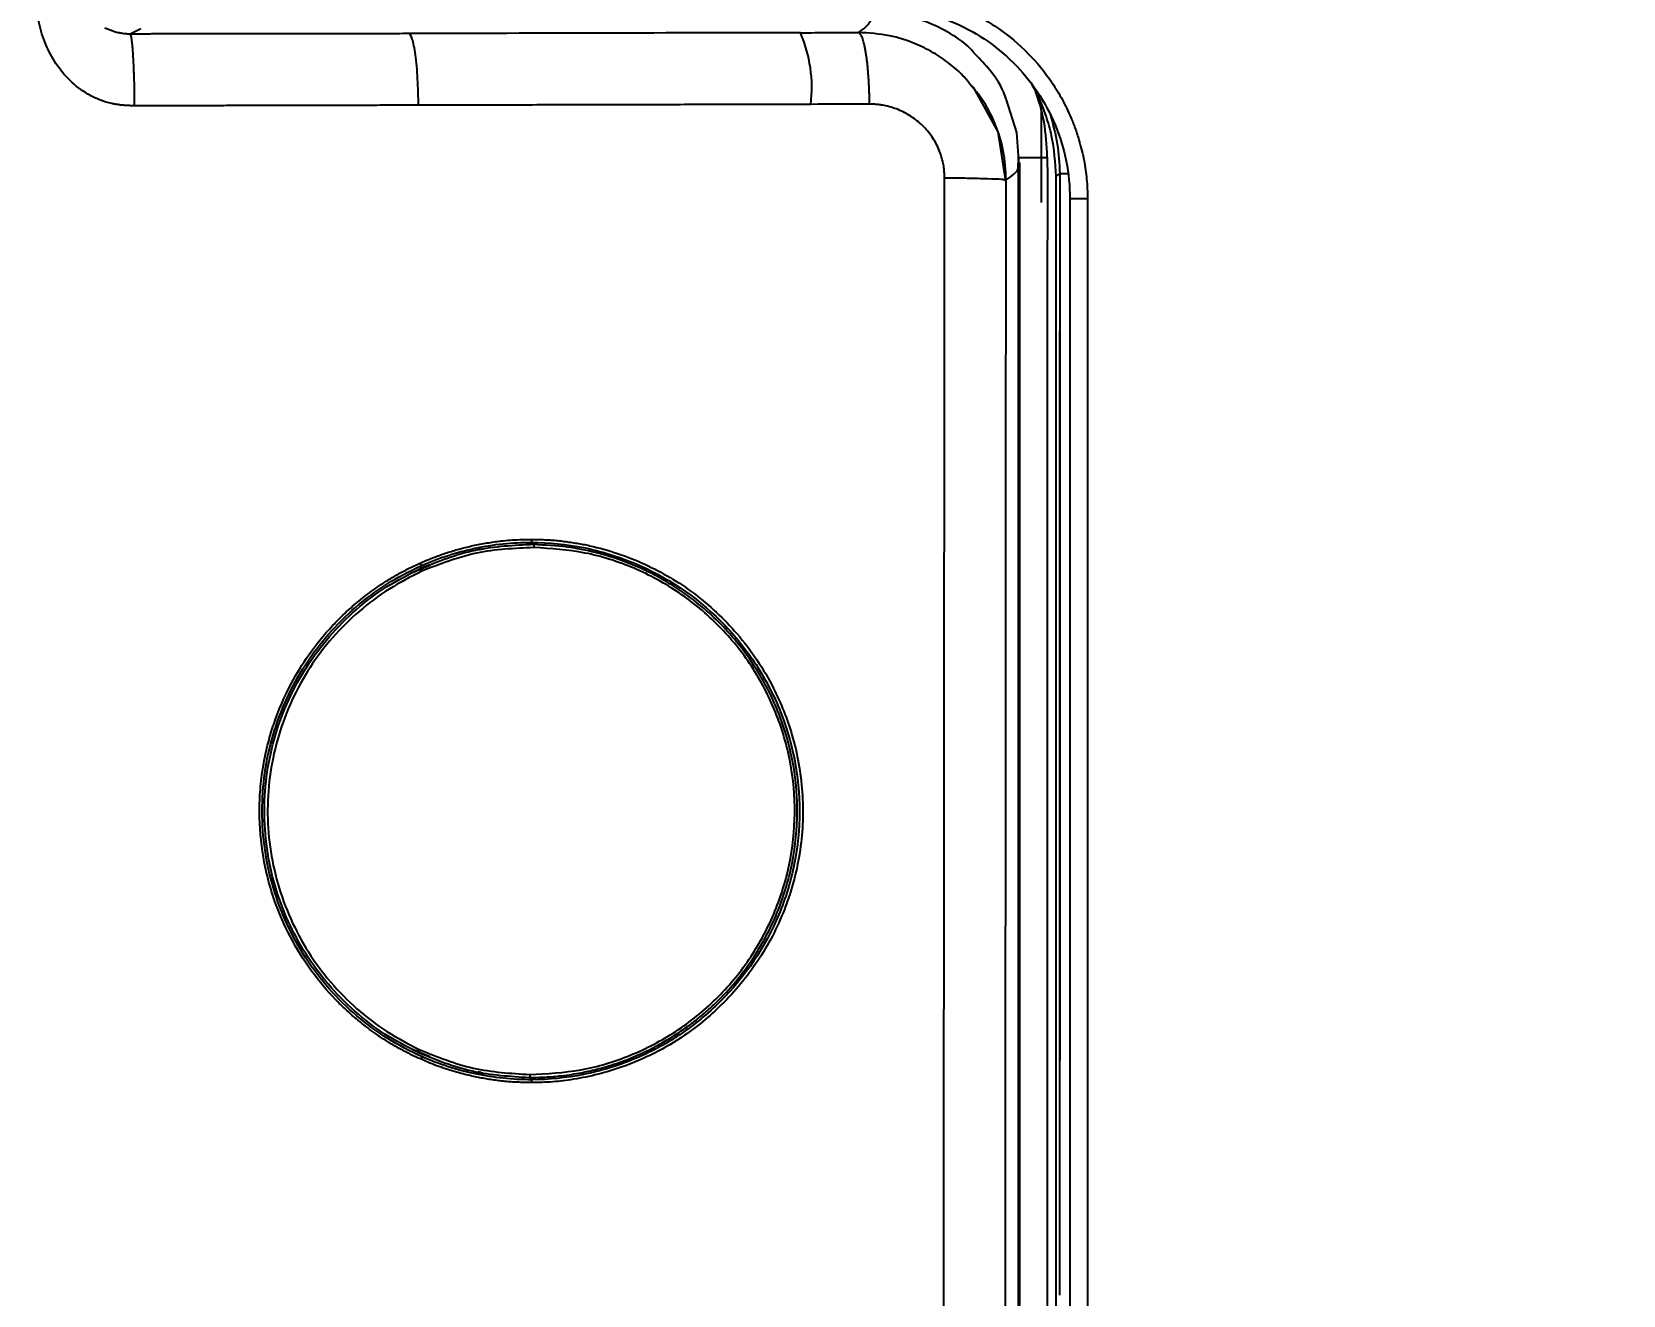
# Model space of a CAD drawing. Extents: x -4150 to 1921, y -105 to 2422.
# Drawn here: x -433.7 to -325.8, y 1704.1 to 1789.7 of the extents above; entities that cross this region are included whole.
import ezdxf

# ---------------------------------------------------------------- set-up
doc = ezdxf.new("R2010")
doc.units = 0
doc.header["$LTSCALE"] = 20
doc.header["$MEASUREMENT"] = 0
doc.layers.get('0').update_dxf_attribs({"linetype": 'CONTINUOUS'})
doc.layers.get('DEFPOINTS').update_dxf_attribs({"linetype": 'CONTINUOUS'})
doc.styles.get("Standard").update_dxf_attribs({"font": 'NanumGothic.ttf'})
doc.dimstyles.get("Standard").update_dxf_attribs({"dimtxt": 2.7, "dimasz": 2.5, "dimexe": 1.5, "dimexo": 1.5, "dimgap": 1.5, "dimtad": 1, "dimdec": 0, "dimlfac": 10, "dimzin": 0, "dimdsep": 46, "dimtxsty": 'Standard', "dimcen": 0, "dimclrt": 2, "dimadec": 0, "dimazin": 0, "dimtfac": 1, "dimtdec": 0, "dimtmove": 0, "dimatfit": 3, "dimfxl": 0, "dimtolj": 1, "dimtzin": 0, "dimarcsym": 0})

# ---------------------------------------------------------------- blocks, each defined once
blk = doc.blocks.new('*D14')
at = {"color": 3, "lineweight": -2}
for p, q in [((-693.82, 1823.73), (-693.82, 1946.81)), ((31.15, 1643.73), (31.15, 1946.81)), ((-669.82, 1940.81), (7.15, 1940.81))]:
    blk.add_line(p, q, dxfattribs=at)
at = {"color": 3}
for points in [[(-669.82, 1944.81), (-669.82, 1936.81), (-693.82, 1940.81)], [(7.15, 1944.81), (7.15, 1936.81), (31.15, 1940.81)]]:
    blk.add_solid(points, dxfattribs=at)
at = {"layer": 'DEFPOINTS', "color": 0}
for p in [(31.15, 1940.81), (-693.82, 1821.93), (31.15, 1641.93)]:
    blk.add_point(p, dxfattribs=at)
at = {"color": 2, "insert": (-331.33, 1965.87), "char_height": 24, "attachment_point": 5}
blk.add_mtext('\\A1;725', dxfattribs=at)

msp = doc.modelspace()

# ---------------------------------------------------------------- linework, layer by layer
for p, q in [((-426.3, 1789.94), (-427.02, 1789.58)), ((-365.24, 1778.17), (-365.24, 1784.8)), ((-366.72, 1502.97), (-366.72, 1780.88)), ((-364.25, 1779.94), (-364.01, 1780.13)), ((-364.25, 1503.91), (-364.25, 1779.94))]:
    msp.add_line(p, q)
at = {"flags": 128}
for points in [[(-367.67, 1779.62), (-368.19, 1782.96), (-369.83, 1785.95), (-370, 1786.1)], [(-366.76, 1780.69), (-366.92, 1782.92), (-367.61, 1785.12)], [(-364, 1780.13), (-364, 1772.02), (-364, 1764.77), (-364, 1758.38), (-364, 1752.85), (-364, 1748.18), (-364.01, 1744.3), (-364.01, 1740.52), (-364.01, 1736.05), (-364.01, 1731.5), (-364.01, 1726.85), (-364.01, 1721.46), (-364.02, 1718.54)]]:
    msp.add_lwpolyline(points, dxfattribs=at)
msp.add_arc((-390.22, 1785.93), 9.41, 353.216, 23.436)
for points, knots in [([(-426.71, 1784.73), (-426.81, 1784.73), (-426.99, 1784.73), (-427.27, 1784.74), (-427.53, 1784.76), (-427.79, 1784.79), (-428.03, 1784.83), (-428.31, 1784.88), (-428.64, 1784.97), (-429.13, 1785.14), (-429.95, 1785.51), (-430.99, 1786.26), (-431.98, 1787.4), (-432.71, 1788.71), (-433.1, 1789.89), (-433.3, 1790.88), (-433.4, 1791.62), (-433.44, 1792.26), (-433.47, 1792.7), (-433.48, 1792.95), (-433.48, 1793.08), (-433.48, 1793.14)], [0, 0, 0, 0, 0.02347, 0.046107, 0.067935, 0.088981, 0.109276, 0.128852, 0.160506, 0.192967, 0.256618, 0.382284, 0.506345, 0.626599, 0.752187, 0.811846, 0.87566, 0.937769, 0.968886, 0.985061, 1, 1, 1, 1]), ([(-376.16, 1792.46), (-376.04, 1792.45), (-375.79, 1792.45), (-375.43, 1792.44), (-375.06, 1792.41), (-374.58, 1792.37), (-373.98, 1792.29), (-373.04, 1792.12), (-371.88, 1791.81), (-370.55, 1791.31), (-369.3, 1790.7), (-367.79, 1789.75), (-366.11, 1788.34), (-364.72, 1786.65), (-363.81, 1785.14), (-363.3, 1784.08), (-362.93, 1783.14), (-362.69, 1782.38), (-362.5, 1781.67), (-362.36, 1781.02), (-362.25, 1780.37), (-362.18, 1779.74), (-362.13, 1779.1), (-362.13, 1778.67), (-362.13, 1778.45)], [0, 0, 0, 0, 0.016779, 0.0335448, 0.0503087, 0.0670817, 0.1002092, 0.1329445, 0.1980347, 0.2639917, 0.327346, 0.3884425, 0.5071814, 0.6249355, 0.6852107, 0.7459184, 0.7842405, 0.8224857, 0.8535738, 0.8842677, 0.91303, 0.9418636, 0.9708325, 1, 1, 1, 1]), ([(-377.66, 1789.69), (-377.61, 1789.72), (-377.52, 1789.78), (-377.39, 1789.87), (-377.27, 1789.96), (-377.17, 1790.05), (-377.08, 1790.14), (-376.99, 1790.23), (-376.92, 1790.32), (-376.86, 1790.41), (-376.81, 1790.51), (-376.77, 1790.6), (-376.74, 1790.69), (-376.72, 1790.78), (-376.72, 1790.87), (-376.72, 1790.96), (-376.73, 1791.02), (-376.74, 1791.05)], [0, 0, 0, 0, 0.066671, 0.13334, 0.200008, 0.266674, 0.333339, 0.400004, 0.466668, 0.533332, 0.599996, 0.666661, 0.733326, 0.799992, 0.86666, 0.933329, 1, 1, 1, 1]), ([(-369.73, 1788.22), (-369.85, 1788.35), (-370.42, 1789), (-371.65, 1789.79), (-373.34, 1790.58), (-375.05, 1791), (-376.17, 1791.03), (-376.74, 1791.05)], [0, 0, 0, 0, 0.057482, 0.28479, 0.518682, 0.758029, 1, 1, 1, 1]), ([(-376.32, 1791.42), (-375.47, 1791.42), (-374.62, 1791.34), (-372.97, 1791.01), (-372.15, 1790.77), (-369.8, 1789.8), (-368.36, 1788.85), (-365.95, 1786.45), (-364.98, 1785.01), (-363.99, 1782.64), (-363.74, 1781.82), (-363.4, 1780.14), (-363.32, 1779.28), (-363.32, 1778.43)], [0, 0, 0, 0, 0.125, 0.125, 0.25, 0.25, 0.5, 0.5, 0.75, 0.75, 0.875, 0.875, 1, 1, 1, 1]), ([(-427.02, 1789.58), (-427.07, 1789.58), (-427.19, 1789.59), (-427.4, 1789.6), (-427.59, 1789.63), (-427.78, 1789.66), (-427.92, 1789.7), (-428.07, 1789.74), (-428.23, 1789.79), (-428.46, 1789.88), (-428.64, 1789.96), (-428.74, 1790.01)], [0, 0, 0, 0, 0.093004, 0.180363, 0.340691, 0.399093, 0.494879, 0.578352, 0.652783, 0.791638, 1, 1, 1, 1]), ([(-408.12, 1789.62), (-408.66, 1789.61), (-409.75, 1789.61), (-411.38, 1789.61), (-413.02, 1789.61), (-414.65, 1789.6), (-416.28, 1789.6), (-417.92, 1789.6), (-419.52, 1789.59), (-421.45, 1789.59), (-423.13, 1789.59), (-424.59, 1789.59), (-425.31, 1789.59), (-425.87, 1789.59), (-426.3, 1789.58), (-426.68, 1789.58), (-426.92, 1789.58), (-427.02, 1789.58)], [0, 0, 0, 0, 0.086585, 0.173169, 0.259753, 0.346338, 0.432922, 0.519506, 0.60609, 0.686092, 0.825965, 0.872184, 0.918408, 0.939882, 0.960527, 0.985442, 1, 1, 1, 1]), ([(-426.71, 1784.73), (-426.71, 1784.8), (-426.71, 1784.94), (-426.72, 1785.16), (-426.72, 1785.37), (-426.72, 1785.57), (-426.72, 1785.77), (-426.73, 1785.96), (-426.73, 1786.14), (-426.73, 1786.31), (-426.74, 1786.48), (-426.74, 1786.64), (-426.75, 1786.79), (-426.75, 1786.93), (-426.76, 1787.06), (-426.76, 1787.19), (-426.76, 1787.3), (-426.77, 1787.41), (-426.77, 1787.51), (-426.78, 1787.6), (-426.78, 1787.68), (-426.79, 1787.76), (-426.79, 1787.83), (-426.79, 1787.89), (-426.8, 1787.94), (-426.8, 1787.99), (-426.8, 1788.03), (-426.8, 1788.07), (-426.8, 1788.1), (-426.81, 1788.12), (-426.81, 1788.25), (-426.83, 1788.48), (-426.85, 1788.77), (-426.88, 1789.02), (-426.91, 1789.22), (-426.93, 1789.38), (-426.96, 1789.49), (-426.99, 1789.56), (-427.01, 1789.58), (-427.02, 1789.58)], [0, 0, 0, 0, 0.028636, 0.0568132, 0.0844715, 0.1115535, 0.1380046, 0.1637735, 0.1888124, 0.2130771, 0.236527, 0.2591253, 0.2808389, 0.3016383, 0.3214971, 0.3403927, 0.3583053, 0.3752179, 0.3911163, 0.4059884, 0.4198244, 0.4326165, 0.4443581, 0.4550445, 0.4646718, 0.4732371, 0.4807386, 0.4871748, 0.4925448, 0.496848, 0.5000841, 0.5654352, 0.6305472, 0.6951037, 0.7588045, 0.8213732, 0.8825637, 0.9421642, 1, 1, 1, 1]), ([(-407.47, 1784.76), (-407.48, 1785.33), (-407.5, 1785.95), (-407.56, 1787.13), (-407.61, 1787.7), (-407.74, 1788.64), (-407.81, 1789.01), (-407.97, 1789.49), (-408.04, 1789.61), (-408.12, 1789.62)], [0, 0, 0, 0, 0.25, 0.25, 0.5, 0.5, 0.75, 0.75, 1, 1, 1, 1]), ([(-381.58, 1789.68), (-380.93, 1789.68), (-379.62, 1789.68), (-378.31, 1789.69), (-377.66, 1789.69)], [0, 0, 0, 0, 0.49989, 1, 1, 1, 1]), ([(-376.9, 1784.83), (-376.9, 1784.91), (-376.9, 1785.07), (-376.9, 1785.31), (-376.91, 1785.56), (-376.92, 1785.82), (-376.93, 1786.1), (-376.95, 1786.38), (-376.96, 1786.66), (-376.99, 1786.95), (-377.01, 1787.25), (-377.04, 1787.54), (-377.07, 1787.82), (-377.11, 1788.1), (-377.15, 1788.37), (-377.2, 1788.62), (-377.25, 1788.85), (-377.3, 1789.06), (-377.35, 1789.25), (-377.41, 1789.4), (-377.47, 1789.52), (-377.53, 1789.61), (-377.59, 1789.67), (-377.63, 1789.68), (-377.66, 1789.69)], [0, 0, 0, 0, 0.030182, 0.062004, 0.095501, 0.130701, 0.167623, 0.206275, 0.246652, 0.288734, 0.332484, 0.377846, 0.424745, 0.473081, 0.522735, 0.573565, 0.62541, 0.678087, 0.731399, 0.785138, 0.839086, 0.893024, 0.946732, 1, 1, 1, 1]), ([(-370.01, 1786.09), (-370.19, 1786.32), (-370.62, 1786.88), (-371.5, 1787.61), (-372.58, 1788.36), (-373.93, 1789.02), (-375.63, 1789.57), (-376.94, 1789.65), (-377.66, 1789.69)], [0, 0, 0, 0, 0.099824, 0.242002, 0.391807, 0.549224, 0.756138, 1, 1, 1, 1]), ([(-367.61, 1785.12), (-367.64, 1785.2), (-367.89, 1785.98), (-368.62, 1787.07), (-369.39, 1787.87), (-369.73, 1788.22)], [0, 0, 0, 0, 0.063528, 0.593535, 1, 1, 1, 1]), ([(-364.25, 1779.94), (-364.31, 1780.87), (-364.4, 1782.28), (-364.92, 1784.06), (-365.39, 1785.27), (-365.78, 1785.97), (-365.95, 1786.28)], [0, 0, 0, 0, 0.4068771, 0.6172451, 0.8339131, 1, 1, 1, 1]), ([(-367.64, 1779.7), (-367.68, 1780.36), (-367.75, 1781.66), (-368.35, 1783.53), (-369.1, 1785.04), (-369.77, 1785.8), (-370.01, 1786.09)], [0, 0, 0, 0, 0.280972, 0.562701, 0.839099, 1, 1, 1, 1]), ([(-364.85, 1781.23), (-364.89, 1782.04), (-364.97, 1783.65), (-365.45, 1785.14), (-365.69, 1785.88)], [0, 0, 0, 0, 0.502872, 1, 1, 1, 1]), ([(-407.47, 1784.76), (-408.04, 1784.76), (-409.21, 1784.76), (-411, 1784.75), (-412.89, 1784.75), (-414.88, 1784.74), (-416.97, 1784.74), (-418.91, 1784.74), (-420.69, 1784.73), (-422, 1784.73), (-422.89, 1784.73), (-423.41, 1784.73), (-423.8, 1784.73), (-424.25, 1784.73), (-424.69, 1784.73), (-425.14, 1784.73), (-425.56, 1784.73), (-425.99, 1784.73), (-426.37, 1784.72), (-426.62, 1784.73), (-426.71, 1784.73)], [0, 0, 0, 0, 0.088598, 0.182162, 0.280693, 0.384191, 0.492656, 0.606087, 0.687348, 0.768609, 0.810431, 0.825962, 0.849071, 0.872181, 0.895292, 0.918403, 0.941658, 0.960525, 0.985441, 1, 1, 1, 1]), ([(-380.87, 1784.82), (-382.29, 1784.82), (-385.15, 1784.81), (-389.47, 1784.8), (-393.87, 1784.79), (-398.34, 1784.78), (-402.88, 1784.77), (-405.94, 1784.76), (-407.47, 1784.76)], [0, 0, 0, 0, 0.1599723, 0.3226224, 0.4879502, 0.6559557, 0.826639, 1, 1, 1, 1]), ([(-371.81, 1779.84), (-371.81, 1779.91), (-371.82, 1780.04), (-371.83, 1780.24), (-371.85, 1780.43), (-371.87, 1780.63), (-371.93, 1780.92), (-372.03, 1781.3), (-372.19, 1781.77), (-372.41, 1782.21), (-372.75, 1782.78), (-373.29, 1783.41), (-373.94, 1783.93), (-374.51, 1784.26), (-374.96, 1784.47), (-375.43, 1784.63), (-375.86, 1784.74), (-376.24, 1784.8), (-376.57, 1784.83), (-376.79, 1784.83), (-376.9, 1784.83)], [0, 0, 0, 0, 0.024948, 0.049791, 0.07457, 0.099325, 0.124097, 0.186083, 0.248228, 0.310324, 0.372605, 0.4972, 0.622232, 0.684939, 0.747839, 0.81074, 0.873794, 0.915845, 0.957857, 1, 1, 1, 1]), ([(-364.64, 1784.09), (-364.46, 1783.45), (-364.1, 1782.19), (-364.04, 1780.81), (-364.01, 1780.13)], [0, 0, 0, 0, 0.506638, 1, 1, 1, 1]), ([(-366.8, 1781.23), (-366.79, 1781.23), (-366.79, 1781.22), (-366.78, 1781.22), (-366.76, 1781.22), (-366.72, 1781.22), (-366.68, 1781.22), (-366.62, 1781.22), (-366.55, 1781.22), (-366.48, 1781.22), (-366.39, 1781.22), (-366.29, 1781.22), (-366.19, 1781.22), (-366.07, 1781.22), (-365.94, 1781.22), (-365.81, 1781.22), (-365.67, 1781.22), (-365.52, 1781.22), (-365.36, 1781.22), (-365.2, 1781.22), (-365.03, 1781.22), (-364.91, 1781.23), (-364.85, 1781.23)], [0, 0, 0, 0, 0.048465, 0.097392, 0.146738, 0.196457, 0.2465, 0.296818, 0.347359, 0.398069, 0.448894, 0.49978, 0.55067, 0.601509, 0.652242, 0.702815, 0.753174, 0.803266, 0.853043, 0.902454, 0.951455, 1, 1, 1, 1]), ([(-364.85, 1781.23), (-364.85, 1780.83), (-364.84, 1779.97), (-364.84, 1778.58), (-364.84, 1777), (-364.85, 1775.1), (-364.86, 1772.39), (-364.86, 1767.94), (-364.85, 1761.93), (-364.85, 1748.77), (-364.85, 1734.91), (-364.85, 1707.44), (-364.85, 1672.51), (-364.85, 1628.4), (-364.85, 1588.02), (-364.85, 1559.07), (-364.85, 1537.81), (-364.85, 1526.86), (-364.85, 1518.52), (-364.85, 1513.89), (-364.85, 1510.23), (-364.84, 1507.52), (-364.84, 1504.94), (-364.85, 1503.3), (-364.85, 1502.62)], [0, 0, 0, 0, 0.004277, 0.00926, 0.014948, 0.021342, 0.029684, 0.04411, 0.069247, 0.094386, 0.185853, 0.218476, 0.390216, 0.561956, 0.693497, 0.825038, 0.87369, 0.922341, 0.942955, 0.963568, 0.972218, 0.982372, 0.992751, 1, 1, 1, 1]), ([(-371.81, 1504.01), (-371.82, 1506.42), (-371.82, 1511.25), (-371.82, 1518.49), (-371.83, 1525.73), (-371.84, 1532.98), (-371.84, 1540.22), (-371.84, 1547.47), (-371.85, 1554.73), (-371.85, 1561.98), (-371.86, 1569.24), (-371.86, 1576.5), (-371.86, 1583.76), (-371.86, 1591.02), (-371.87, 1598.29), (-371.87, 1605.55), (-371.87, 1612.82), (-371.87, 1620.1), (-371.87, 1627.37), (-371.87, 1634.65), (-371.87, 1644.11), (-371.87, 1655.75), (-371.87, 1669.57), (-371.87, 1683.38), (-371.86, 1697.19), (-371.86, 1710.98), (-371.85, 1724.77), (-371.84, 1738.55), (-371.83, 1752.32), (-371.82, 1766.08), (-371.82, 1775.26), (-371.81, 1779.84)], [0, 0, 0, 0, 0.026247, 0.052502, 0.078764, 0.105034, 0.131312, 0.157597, 0.18389, 0.210191, 0.236499, 0.262814, 0.289138, 0.315469, 0.341808, 0.368154, 0.394508, 0.420869, 0.447239, 0.473616, 0.5, 0.550122, 0.600218, 0.650286, 0.700326, 0.75034, 0.800326, 0.850285, 0.900217, 0.950122, 1, 1, 1, 1]), ([(-371.81, 1779.84), (-371.28, 1779.84), (-370.18, 1779.83), (-368.83, 1779.79), (-367.92, 1779.76), (-367.78, 1779.73), (-367.72, 1779.71)], [0, 0, 0, 0, 0.252028, 0.523317, 0.798546, 1, 1, 1, 1]), ([(-367.64, 1779.7), (-367.27, 1779.96), (-366.8, 1780.28), (-366.82, 1780.61), (-366.82, 1780.68)], [0, 0, 0, 0, 0.778923, 1, 1, 1, 1]), ([(-364.01, 1780.13), (-364.01, 1778.82), (-364.01, 1775.76), (-364.01, 1769.61), (-364.02, 1758.51), (-364.02, 1742.75), (-364.03, 1726.84), (-364.03, 1715.45), (-364.03, 1708.93), (-364.03, 1705.65), (-364.03, 1704.1)], [0, 0, 0, 0, 0.051755, 0.120639, 0.242509, 0.489917, 0.742367, 0.870539, 0.939121, 1, 1, 1, 1]), ([(-363.49, 1780.12), (-363.53, 1780.12), (-363.73, 1780.12), (-363.94, 1780.12), (-363.99, 1780.13), (-364.01, 1780.13)], [0, 0, 0, 0, 0.143743, 0.570468, 1, 1, 1, 1]), ([(-363.32, 1778.43), (-363.32, 1778.43), (-363.28, 1778.43), (-363.14, 1778.44), (-363.05, 1778.44), (-362.86, 1778.45), (-362.73, 1778.45), (-362.45, 1778.45), (-362.28, 1778.45), (-362.13, 1778.45)], [0, 0, 0, 0, 0.25, 0.25, 0.5, 0.5, 0.75, 0.75, 1, 1, 1, 1]), ([(-362.13, 1778.45), (-362.13, 1776.07), (-362.13, 1771.3), (-362.13, 1764.14), (-362.13, 1756.98), (-362.13, 1749.82), (-362.13, 1742.65), (-362.13, 1735.48), (-362.13, 1728.31), (-362.13, 1721.13), (-362.13, 1713.95), (-362.13, 1706.76), (-362.13, 1699.57), (-362.13, 1692.38), (-362.13, 1685.18), (-362.13, 1677.98), (-362.13, 1670.78), (-362.13, 1663.57), (-362.13, 1656.36), (-362.13, 1649.14), (-362.13, 1639.76), (-362.13, 1628.22), (-362.13, 1614.52), (-362.13, 1600.83), (-362.13, 1587.16), (-362.13, 1573.5), (-362.13, 1559.85), (-362.13, 1546.22), (-362.13, 1532.6), (-362.13, 1518.99), (-362.13, 1509.93), (-362.13, 1505.4)], [0, 0, 0, 0, 0.0262, 0.052412, 0.078638, 0.104876, 0.131127, 0.157392, 0.183669, 0.209959, 0.236261, 0.262577, 0.288906, 0.315247, 0.341602, 0.367969, 0.394349, 0.420742, 0.447148, 0.473567, 0.499999, 0.550207, 0.600369, 0.650485, 0.700554, 0.750577, 0.800554, 0.850485, 0.900369, 0.950208, 1, 1, 1, 1]), ([(-407.37, 1753.72), (-407.24, 1753.78), (-406.97, 1753.9), (-406.57, 1754.06), (-406.17, 1754.21), (-405.76, 1754.36), (-405.35, 1754.49), (-404.93, 1754.62), (-404.51, 1754.73), (-404.09, 1754.84), (-403.49, 1754.97), (-402.71, 1755.12), (-401.85, 1755.23), (-401.09, 1755.3), (-400.44, 1755.33), (-400.01, 1755.33), (-399.79, 1755.33)], [0, 0, 0, 0, 0.055704, 0.111302, 0.166824, 0.222301, 0.277764, 0.333243, 0.388769, 0.444371, 0.500081, 0.625009, 0.750043, 0.833299, 0.916584, 1, 1, 1, 1]), ([(-399.68, 1754.98), (-401, 1754.92), (-403.65, 1754.8), (-406.12, 1753.83), (-407.36, 1753.35)], [0, 0, 0, 0, 0.5, 1, 1, 1, 1]), ([(-407.32, 1753.53), (-406.14, 1754.06), (-404.91, 1754.46), (-402.39, 1755), (-401.1, 1755.13), (-399.82, 1755.13)], [0, 0, 0, 0, 0.5, 0.5, 1, 1, 1, 1]), ([(-399.95, 1718.86), (-399.65, 1718.86), (-398.97, 1718.87), (-397.85, 1718.96), (-396.69, 1719.12), (-395.69, 1719.34), (-394.66, 1719.61), (-393.56, 1719.97), (-392.31, 1720.49), (-391.23, 1721.04), (-390.26, 1721.61), (-389.38, 1722.2), (-388.56, 1722.81), (-387.81, 1723.45), (-386.42, 1724.76), (-384.67, 1726.92), (-383, 1730.12), (-382.03, 1733.44), (-381.71, 1736.67), (-381.94, 1739.74), (-382.66, 1742.71), (-383.94, 1745.67), (-385.87, 1748.52), (-388.45, 1751.09), (-391.1, 1752.81), (-393.51, 1753.87), (-395.42, 1754.46), (-397.5, 1754.88), (-398.91, 1754.94), (-399.68, 1754.98)], [0, 0, 0, 0, 0.016216, 0.03597, 0.059816, 0.078921, 0.089855, 0.116619, 0.140616, 0.161826, 0.181272, 0.200052, 0.218164, 0.235611, 0.252498, 0.319399, 0.381987, 0.442201, 0.501023, 0.552423, 0.603908, 0.661785, 0.721338, 0.784812, 0.853293, 0.887627, 0.924823, 0.959078, 1, 1, 1, 1]), ([(-399.82, 1755.13), (-399.81, 1755.13), (-399.8, 1755.15), (-399.79, 1755.23), (-399.79, 1755.29), (-399.79, 1755.33)], [0, 0, 0, 0, 0.5, 0.5, 1, 1, 1, 1]), ([(-399.82, 1755.13), (-398.63, 1755.13), (-397.44, 1755.01), (-395.12, 1754.54), (-393.98, 1754.19), (-390.69, 1752.83), (-388.67, 1751.48), (-386.14, 1748.95), (-385.38, 1748.03), (-384.05, 1746.04), (-383.49, 1744.98), (-382.12, 1741.67), (-381.64, 1739.28), (-381.65, 1735.69), (-381.77, 1734.49), (-382.24, 1732.15), (-382.59, 1731), (-383.97, 1727.7), (-385.33, 1725.69), (-387.86, 1723.17), (-388.78, 1722.42), (-390.75, 1721.1), (-391.8, 1720.54), (-393.99, 1719.64), (-395.13, 1719.29), (-397.45, 1718.83), (-398.63, 1718.71), (-399.82, 1718.71)], [0, 0, 0, 0, 0.0625, 0.0625, 0.125, 0.125, 0.25, 0.25, 0.3125, 0.3125, 0.375, 0.375, 0.5, 0.5, 0.5625, 0.5625, 0.625, 0.625, 0.75, 0.75, 0.8125, 0.8125, 0.875, 0.875, 0.9375, 0.9375, 1, 1, 1, 1]), ([(-399.79, 1755.33), (-399.64, 1755.33), (-399.35, 1755.33), (-398.91, 1755.31), (-398.47, 1755.29), (-398.03, 1755.25), (-397.6, 1755.2), (-397.16, 1755.14), (-396.73, 1755.07), (-396.3, 1755), (-395.37, 1754.8), (-393.96, 1754.41), (-392.13, 1753.68), (-390.39, 1752.77), (-388.76, 1751.68), (-387.24, 1750.4), (-385.8, 1748.9), (-384.49, 1747.19), (-383.17, 1744.92), (-381.99, 1741.94), (-381.32, 1738.22), (-381.45, 1734.71), (-382.01, 1732.14), (-382.64, 1730.27), (-383.34, 1728.65), (-384.31, 1726.95), (-385.45, 1725.38), (-386.69, 1723.99), (-388.03, 1722.76), (-389.59, 1721.57), (-391.46, 1720.46), (-393.44, 1719.62), (-395.29, 1719.05), (-396.63, 1718.78), (-397.66, 1718.63), (-398.37, 1718.56), (-399.08, 1718.52), (-399.55, 1718.51), (-399.79, 1718.51)], [0, 0, 0, 0, 0.00769, 0.015357, 0.023005, 0.030638, 0.038262, 0.04588, 0.053496, 0.061115, 0.068742, 0.102978, 0.13732, 0.171129, 0.204955, 0.239391, 0.273899, 0.312478, 0.351085, 0.409612, 0.477318, 0.545034, 0.590077, 0.613002, 0.647158, 0.681457, 0.71443, 0.747769, 0.778309, 0.808854, 0.85004, 0.891265, 0.920917, 0.950585, 0.962934, 0.975274, 0.987623, 1, 1, 1, 1]), ([(-399.68, 1754.98), (-399.67, 1754.98), (-399.67, 1754.97), (-399.66, 1754.95), (-399.66, 1754.92), (-399.66, 1754.89), (-399.65, 1754.85), (-399.65, 1754.81), (-399.65, 1754.78)], [0, 0, 0, 0, 0.2409916, 0.3702942, 0.502039, 0.6334709, 0.7619326, 1, 1, 1, 1]), ([(-399.65, 1754.78), (-400.96, 1754.72), (-403.58, 1754.61), (-406.03, 1753.65), (-407.25, 1753.17)], [0, 0, 0, 0, 0.500002, 1, 1, 1, 1]), ([(-399.93, 1719.06), (-398.76, 1719.12), (-396.44, 1719.24), (-393.08, 1720.27), (-389.97, 1721.89), (-387.24, 1724.09), (-384.98, 1726.79), (-383.29, 1729.88), (-382.23, 1733.25), (-381.85, 1736.76), (-382.17, 1740.28), (-383.17, 1743.67), (-384.81, 1746.8), (-387.03, 1749.54), (-389.73, 1751.8), (-392.82, 1753.47), (-396.17, 1754.55), (-398.49, 1754.71), (-399.65, 1754.78)], [0, 0, 0, 0, 0.06251, 0.125015, 0.187518, 0.25002, 0.31252, 0.375018, 0.437513, 0.500007, 0.5625, 0.624994, 0.687489, 0.749986, 0.812485, 0.874987, 0.93749, 1, 1, 1, 1]), ([(-407.29, 1720.09), (-407.42, 1720.15), (-407.68, 1720.26), (-408.07, 1720.45), (-408.45, 1720.65), (-408.82, 1720.85), (-409.2, 1721.07), (-409.82, 1721.44), (-410.66, 1722.01), (-411.6, 1722.75), (-412.41, 1723.46), (-413.46, 1724.49), (-414.8, 1726.09), (-416.2, 1728.34), (-417.16, 1730.54), (-417.7, 1732.37), (-418.12, 1734.36), (-418.29, 1736.35), (-418.21, 1738.4), (-418.01, 1739.99), (-417.7, 1741.45), (-417.13, 1743.37), (-416.26, 1745.38), (-414.89, 1747.62), (-413.63, 1749.17), (-412.48, 1750.32), (-411.6, 1751.1), (-410.65, 1751.84), (-409.74, 1752.46), (-408.9, 1752.96), (-408.15, 1753.36), (-407.63, 1753.6), (-407.37, 1753.72)], [0, 0, 0, 0, 0.010133, 0.020267, 0.030407, 0.040559, 0.050729, 0.060921, 0.091987, 0.122874, 0.145499, 0.168362, 0.226918, 0.292237, 0.355518, 0.395592, 0.426614, 0.499093, 0.535431, 0.571706, 0.611898, 0.641343, 0.712911, 0.76618, 0.826514, 0.854091, 0.881251, 0.910198, 0.939441, 0.959608, 0.97978, 1, 1, 1, 1]), ([(-407.24, 1720.27), (-408.83, 1720.97), (-410.32, 1721.91), (-412.98, 1724.17), (-414.15, 1725.49), (-416.06, 1728.42), (-416.8, 1730.03), (-417.81, 1733.39), (-418.06, 1735.14), (-418.07, 1738.64), (-417.82, 1740.39), (-416.83, 1743.75), (-416.09, 1745.36), (-414.19, 1748.29), (-413.03, 1749.61), (-410.39, 1751.88), (-408.9, 1752.82), (-407.32, 1753.53)], [0, 0, 0, 0, 0.125, 0.125, 0.25, 0.25, 0.375, 0.375, 0.5, 0.5, 0.625, 0.625, 0.75, 0.75, 0.875, 0.875, 1, 1, 1, 1]), ([(-407.53, 1720.57), (-408.28, 1720.96), (-409.79, 1721.74), (-411.82, 1723.31), (-413.63, 1725.14), (-415.15, 1727.2), (-416.36, 1729.45), (-417.25, 1731.84), (-417.8, 1734.38), (-417.98, 1736.98), (-417.78, 1739.57), (-417.23, 1742.08), (-416.32, 1744.49), (-415.08, 1746.74), (-413.54, 1748.8), (-411.73, 1750.61), (-409.67, 1752.18), (-408.13, 1752.96), (-407.36, 1753.35)], [0, 0, 0, 0, 0.062153, 0.124491, 0.18703, 0.249786, 0.310581, 0.372406, 0.435272, 0.499192, 0.561671, 0.624132, 0.686587, 0.749043, 0.811084, 0.873585, 0.936554, 1, 1, 1, 1]), ([(-407.25, 1753.17), (-408, 1752.79), (-409.5, 1752.03), (-411.53, 1750.49), (-413.34, 1748.71), (-414.87, 1746.68), (-416.1, 1744.45), (-417, 1742.06), (-417.56, 1739.57), (-417.76, 1737.03), (-417.59, 1734.48), (-417.06, 1731.99), (-416.19, 1729.59), (-414.98, 1727.34), (-413.47, 1725.29), (-411.68, 1723.48), (-409.66, 1721.92), (-408.17, 1721.14), (-407.42, 1720.75)], [0, 0, 0, 0, 0.06252, 0.125028, 0.187534, 0.250035, 0.312531, 0.375024, 0.437515, 0.500004, 0.562493, 0.624983, 0.687475, 0.749971, 0.81247, 0.874974, 0.937481, 1, 1, 1, 1]), ([(-407.37, 1753.72), (-407.35, 1753.68), (-407.33, 1753.63), (-407.31, 1753.56), (-407.31, 1753.54), (-407.32, 1753.53)], [0, 0, 0, 0, 0.5, 0.5, 1, 1, 1, 1]), ([(-407.36, 1753.35), (-407.35, 1753.35), (-407.35, 1753.35), (-407.33, 1753.33), (-407.32, 1753.3), (-407.3, 1753.28), (-407.28, 1753.23), (-407.26, 1753.2), (-407.25, 1753.17)], [0, 0, 0, 0, 0.238718, 0.367881, 0.499987, 0.632107, 0.761261, 1, 1, 1, 1]), ([(-407.53, 1720.57), (-407.52, 1720.57), (-407.52, 1720.57), (-407.5, 1720.59), (-407.49, 1720.62), (-407.47, 1720.65), (-407.44, 1720.69), (-407.43, 1720.73), (-407.42, 1720.75)], [0, 0, 0, 0, 0.239392, 0.369076, 0.501617, 0.633928, 0.762912, 1, 1, 1, 1]), ([(-407.53, 1720.57), (-406.31, 1720.08), (-403.88, 1719.09), (-401.26, 1718.94), (-399.95, 1718.86)], [0, 0, 0, 0, 0.500001, 1, 1, 1, 1]), ([(-407.42, 1720.75), (-406.21, 1720.27), (-403.8, 1719.29), (-401.22, 1719.14), (-399.93, 1719.06)], [0, 0, 0, 0, 0.499994, 1, 1, 1, 1]), ([(-407.24, 1720.27), (-407.23, 1720.27), (-407.23, 1720.25), (-407.25, 1720.18), (-407.27, 1720.13), (-407.29, 1720.09)], [0, 0, 0, 0, 0.5, 0.5, 1, 1, 1, 1]), ([(-399.79, 1718.51), (-399.93, 1718.51), (-400.22, 1718.51), (-400.65, 1718.53), (-401.08, 1718.55), (-401.5, 1718.58), (-401.93, 1718.63), (-402.35, 1718.68), (-402.78, 1718.75), (-403.2, 1718.82), (-403.8, 1718.94), (-404.56, 1719.12), (-405.38, 1719.36), (-406.1, 1719.6), (-406.7, 1719.83), (-407.09, 1720), (-407.29, 1720.09)], [0, 0, 0, 0, 0.055721, 0.11133, 0.166856, 0.222329, 0.277779, 0.333235, 0.388727, 0.444284, 0.499938, 0.624874, 0.749914, 0.833194, 0.916522, 1, 1, 1, 1]), ([(-399.82, 1718.71), (-401.09, 1718.7), (-402.36, 1718.84), (-404.85, 1719.36), (-406.07, 1719.75), (-407.24, 1720.27)], [0, 0, 0, 0, 0.5, 0.5, 1, 1, 1, 1]), ([(-399.93, 1719.06), (-399.93, 1719.04), (-399.93, 1719), (-399.93, 1718.95), (-399.93, 1718.92), (-399.94, 1718.89), (-399.94, 1718.86), (-399.95, 1718.86), (-399.95, 1718.86)], [0, 0, 0, 0, 0.239015, 0.368085, 0.500004, 0.631946, 0.761012, 1, 1, 1, 1]), ([(-399.79, 1718.51), (-399.79, 1718.56), (-399.79, 1718.61), (-399.8, 1718.69), (-399.81, 1718.71), (-399.82, 1718.71)], [0, 0, 0, 0, 0.5, 0.5, 1, 1, 1, 1])]:
    msp.add_open_spline(points, degree=3, knots=knots)
for points, degree in [([(-381.58, 1789.68), (-390.42, 1789.66), (-399.27, 1789.64), (-408.12, 1789.62)], 3), ([(-376.9, 1784.83), (-378.22, 1784.83), (-379.55, 1784.83), (-380.87, 1784.82)], 3), ([(-366.82, 1780.68), (-366.81, 1780.88)], 1), ([(-366.8, 1502.63), (-366.8, 1595.49), (-366.8, 1688.36), (-366.8, 1781.23)], 3), ([(-367.72, 1779.71), (-367.64, 1779.7)], 1), ([(-367.64, 1504.15), (-367.71, 1595.97), (-367.71, 1687.88), (-367.64, 1779.7)], 3), ([(-363.32, 1778.43), (-363.32, 1687.45), (-363.32, 1596.4), (-363.32, 1505.43)], 3), ([(-403.12, 1754.68), (-403.37, 1754.61)], 1), ([(-406.71, 1753.56), (-407.89, 1753.06)], 1), ([(-408.05, 1720.86), (-406.72, 1720.29)], 1), ([(-403.43, 1719.26), (-403.12, 1719.17)], 1)]:
    msp.add_open_spline(points, degree=degree)

# ---------------------------------------------------------------- dimensions: what is measured, and where the dimension line sits
dim = msp.add_linear_dim(base=(31.15, 1940.81), p1=(-693.82, 1821.93), p2=(31.15, 1641.93), angle=180, dimstyle='Standard', override={"dimscale": 1.2, "dimtxt": 20, "dimasz": 20, "dimexe": 5, "dimgap": 10, "dimtih": 1, "dimtoh": 1, "dimlfac": 1, "dimzin": 12, "dimclrd": 3, "dimclre": 3, "dimazin": 2, "dimarcsym": 1})
dim.commit()
dim.dimension.update_dxf_attribs({"geometry": '*D14', "text_midpoint": (-331.33, 1965.87)})

doc.saveas('drawing.dxf')
